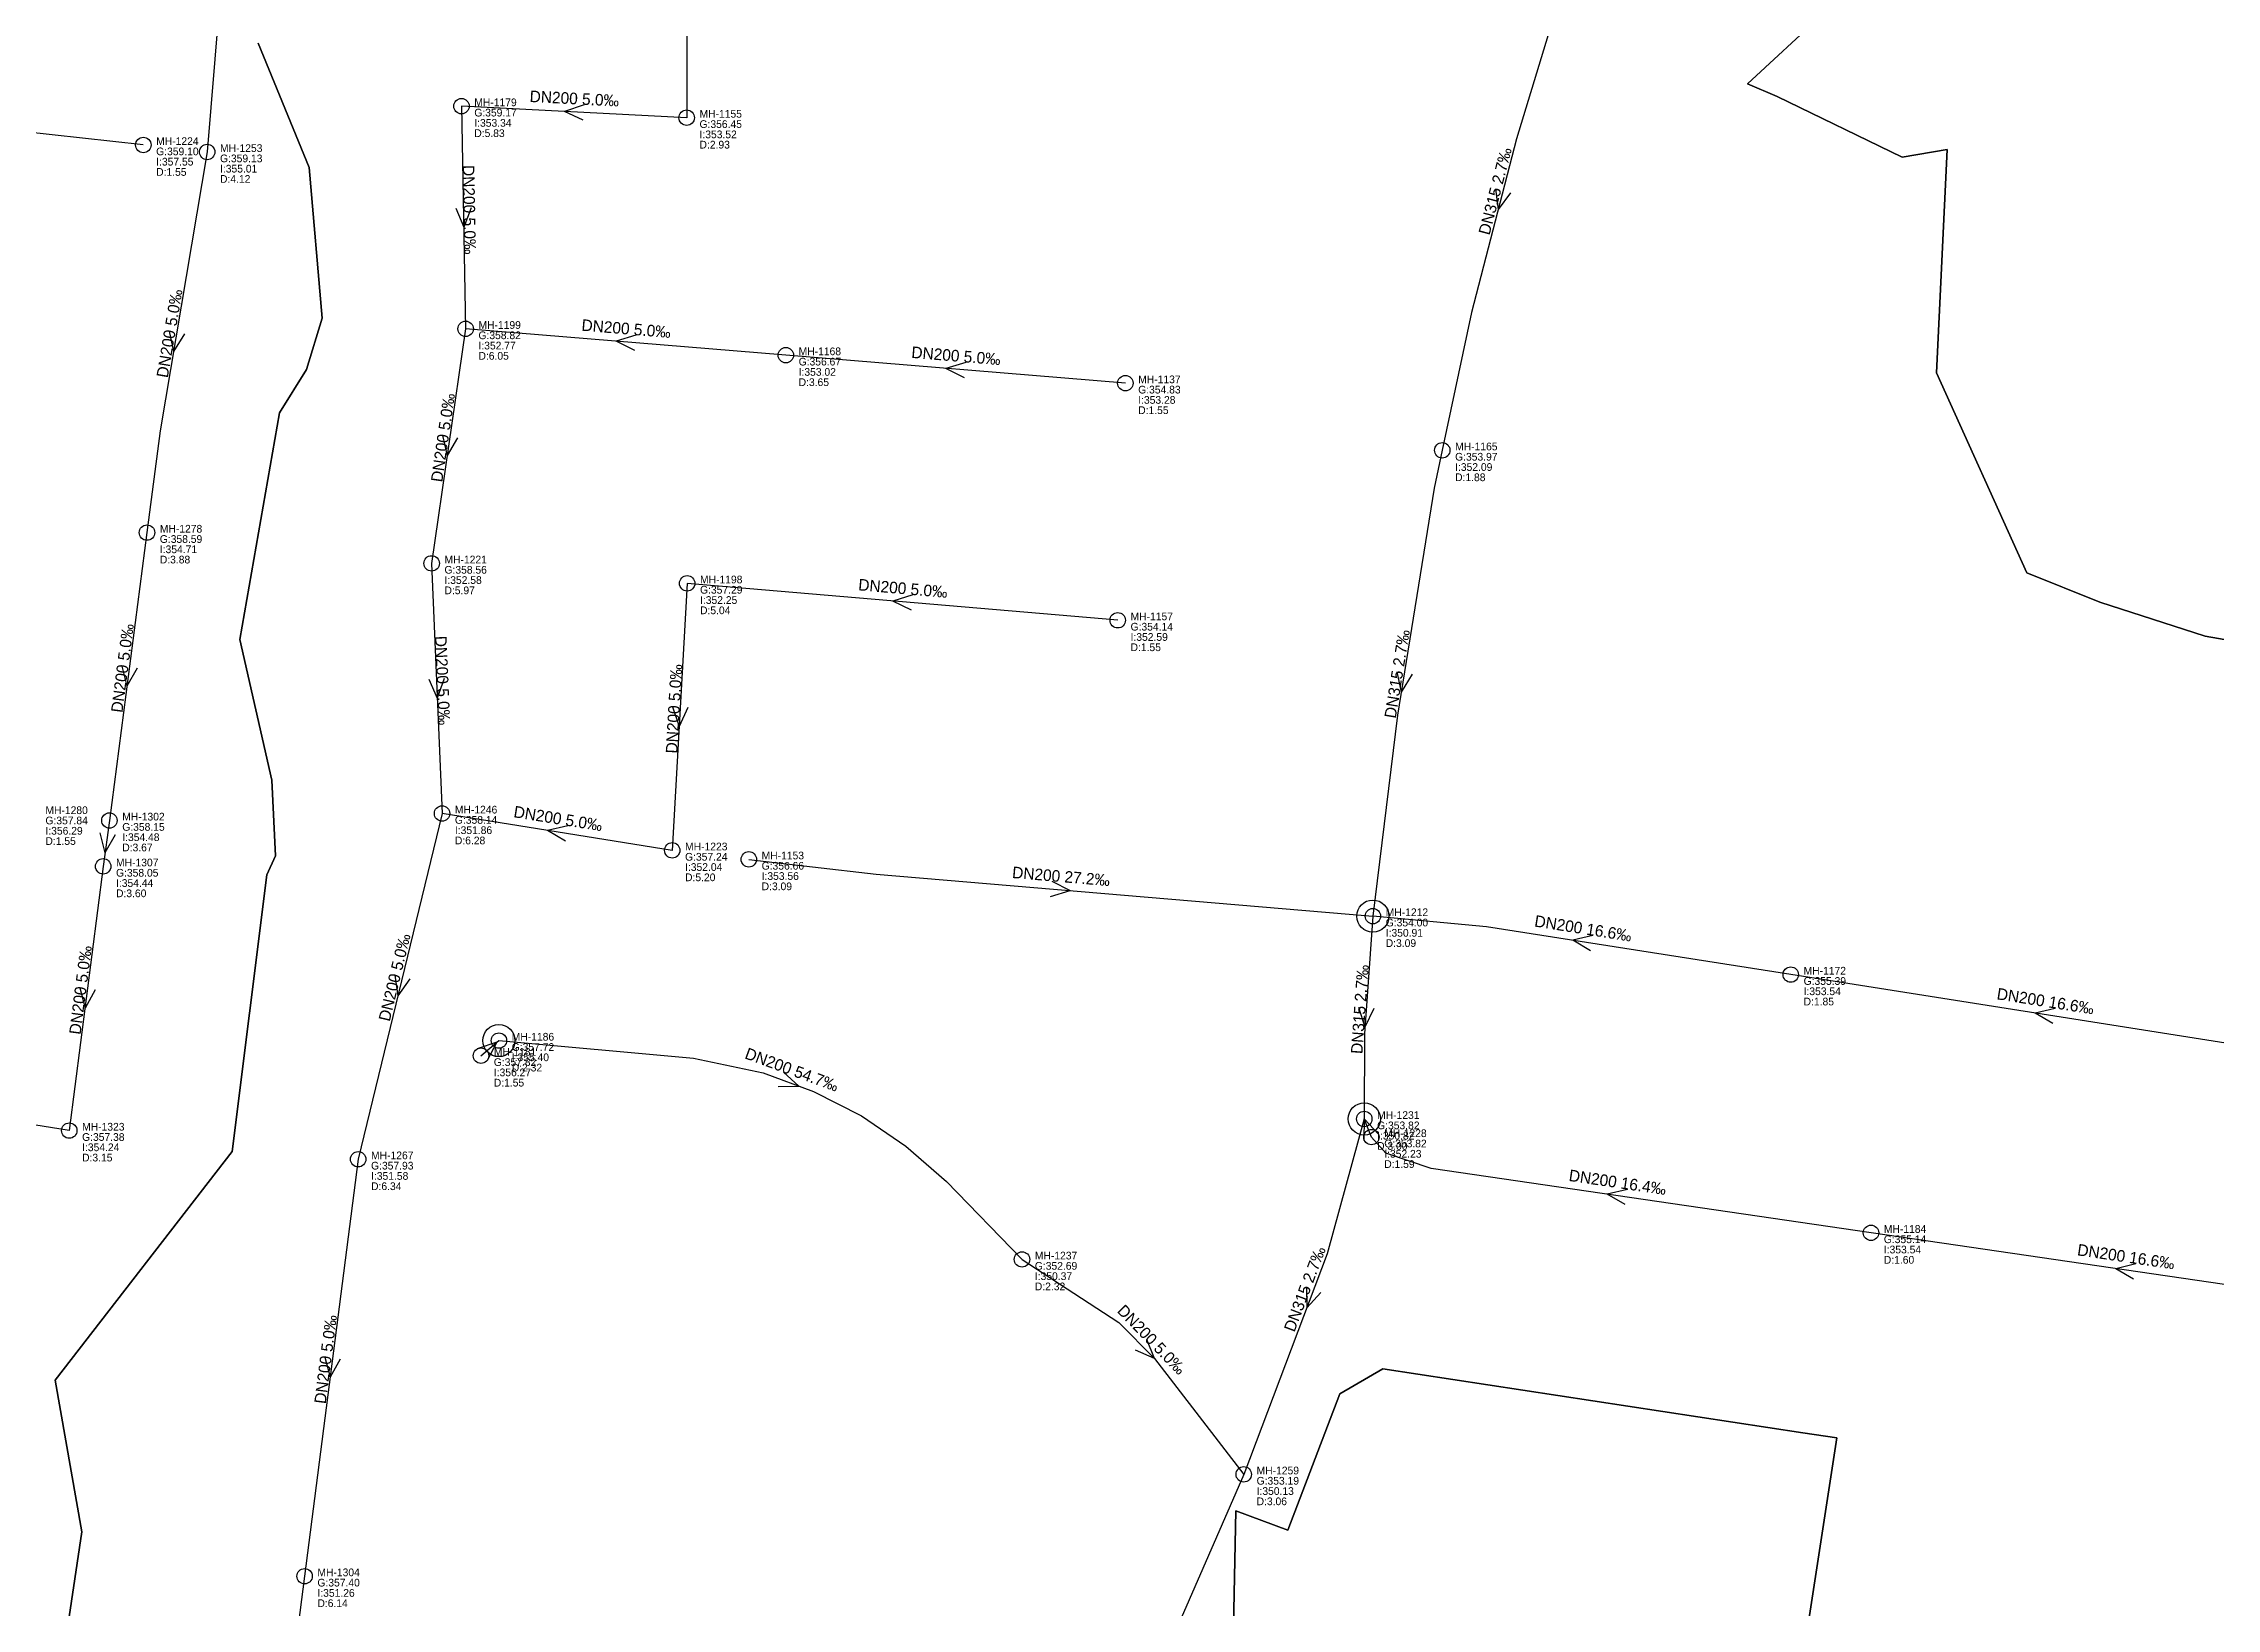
# Model space of a CAD drawing. Header units: metres. Extents: x 449148 to 451990, y 2566737 to 2570847.
# Drawn here: x 450435.2 to 450773.5, y 2567725.2 to 2567968.8 of the extents above; entities that cross this region are included whole.
import ezdxf
from ezdxf.enums import TextEntityAlignment as Align

# ---------------------------------------------------------------- set-up
doc = ezdxf.new("R2010")
doc.units = ezdxf.units.M
for name, color, linetype in [('SEW-CATCHMENT', 4, 'Continuous'), ('SEW-DROP', 6, 'Continuous'), ('SEW-LABEL', 2, 'Continuous'), ('SEW-MH', 7, 'Continuous'), ('SEW-MH-LABEL', 8, 'Continuous'), ('SEW-PIPE-DN200', 3, 'Continuous'), ('SEW-PIPE-DN315', 5, 'Continuous')]:
    doc.layers.add(name, color=color, linetype=linetype)

msp = doc.modelspace()

# ---------------------------------------------------------------- linework, layer by layer
at = {"layer": 'SEW-CATCHMENT'}
for points in [[(450780.04, 2568084.91), (450755.23, 2568081.74), (450752.42, 2568076.49), (450743.96, 2568055.19), (450734.89, 2568023.08), (450733.7, 2567997.82), (450712.17, 2567973.33), (450700.47, 2567962.57), (450705.12, 2567960.59), (450724.57, 2567951.16), (450731.56, 2567952.35), (450729.92, 2567917.57), (450743.97, 2567886.43), (450755.33, 2567881.86), (450771.76, 2567876.55), (450812.3, 2567869.46)], [(450812.3, 2567869.46), (450771.76, 2567876.55), (450755.33, 2567881.86), (450743.97, 2567886.43), (450729.92, 2567917.57), (450731.56, 2567952.35), (450724.57, 2567951.16), (450705.12, 2567960.59), (450700.47, 2567962.57), (450712.17, 2567973.33), (450733.7, 2567997.82), (450734.89, 2568023.08), (450743.96, 2568055.19), (450752.42, 2568076.49), (450755.23, 2568081.74), (450780.04, 2568084.91)], [(450438.49, 2567719), (450441.23, 2567737.11), (450437.03, 2567760.72), (450464.61, 2567796.33), (450470.03, 2567839.41), (450471.35, 2567842.36), (450470.8, 2567854.17), (450465.8, 2567876.03), (450471.98, 2567911.35), (450476.2, 2567918.07), (450478.64, 2567926.08), (450476.61, 2567949.52), (450468.67, 2567968.87)], [(450468.67, 2567968.87), (450476.61, 2567949.52), (450478.64, 2567926.08), (450476.2, 2567918.07), (450471.98, 2567911.35), (450465.8, 2567876.03), (450470.8, 2567854.17), (450471.35, 2567842.36), (450470.03, 2567839.41), (450464.61, 2567796.33), (450437.03, 2567760.72), (450441.23, 2567737.11), (450438.49, 2567719)], [(450709.85, 2567722.07), (450714.38, 2567751.73), (450709.1, 2567752.54), (450643.73, 2567762.52), (450637.02, 2567758.6), (450628.96, 2567737.36), (450620.85, 2567740.38), (450620.33, 2567714.59)], [(450620.33, 2567714.59), (450620.85, 2567740.38), (450628.96, 2567737.36), (450637.02, 2567758.6), (450643.73, 2567762.52), (450709.1, 2567752.54), (450714.38, 2567751.73), (450709.85, 2567722.07)]]:
    msp.add_lwpolyline(points, dxfattribs=at)
at = {"layer": 'SEW-DROP'}
for centre in [(450642.18, 2567832.98), (450642.18, 2567832.98), (450506.13, 2567813.6), (450640.84, 2567801.4)]:
    msp.add_circle(centre, 2.5, dxfattribs=at)
at = {"layer": 'SEW-LABEL'}
for p, q in [((450519.39, 2567959.31), (450516.33, 2567958.26)), ((450519.26, 2567956.91), (450516.33, 2567958.26)), ((450661.29, 2567946.19), (450661.7, 2567942.98)), ((450499.4, 2567943.22), (450500.65, 2567940.24)), ((450501.8, 2567943.27), (450500.65, 2567940.24)), ((450663.62, 2567945.59), (450661.7, 2567942.98)), ((450454.81, 2567924.04), (450455.49, 2567920.88)), ((450457.18, 2567923.64), (450455.49, 2567920.88)), ((450527.46, 2567923.43), (450524.38, 2567922.48)), ((450527.27, 2567921.04), (450524.38, 2567922.48)), ((450578.81, 2567919.2), (450575.72, 2567918.25)), ((450578.62, 2567916.81), (450575.72, 2567918.25)), ((450497.33, 2567907.81), (450498.09, 2567904.67)), ((450499.71, 2567907.47), (450498.09, 2567904.67)), ((450570.55, 2567882.98), (450567.46, 2567882.04)), ((450570.34, 2567880.59), (450567.46, 2567882.04)), ((450447.43, 2567871.92), (450448.23, 2567868.79)), ((450449.81, 2567871.61), (450448.23, 2567868.79)), ((450495.21, 2567869.88), (450496.53, 2567866.93)), ((450497.61, 2567869.98), (450496.53, 2567866.93)), ((450645.9, 2567871.02), (450646.6, 2567867.87)), ((450648.27, 2567870.64), (450646.6, 2567867.87)), ((450533.16, 2567865.57), (450534.19, 2567862.51)), ((450535.56, 2567865.44), (450534.19, 2567862.51)), ((450444.02, 2567845.94), (450444.81, 2567842.81)), ((450446.4, 2567845.62), (450444.81, 2567842.81)), ((450516.87, 2567847.04), (450513.71, 2567846.33)), ((450516.49, 2567844.67), (450513.71, 2567846.33)), ((450592.18, 2567838.4), (450595.07, 2567836.95)), ((450591.98, 2567836.01), (450595.07, 2567836.95)), ((450676.44, 2567829.94), (450673.29, 2567829.22)), ((450676.07, 2567827.57), (450673.29, 2567829.22)), ((450440.89, 2567821.8), (450441.7, 2567818.67)), ((450443.27, 2567821.49), (450441.7, 2567818.67)), ((450489.94, 2567823.78), (450490.4, 2567820.59)), ((450492.27, 2567823.22), (450490.4, 2567820.59)), ((450639.95, 2567818.79), (450640.93, 2567815.71)), ((450642.34, 2567818.62), (450640.93, 2567815.71)), ((450748.41, 2567818.61), (450745.26, 2567817.89)), ((450748.04, 2567816.24), (450745.26, 2567817.89)), ((450502.81, 2567812.37), (450505.88, 2567813.39)), ((450504.36, 2567810.54), (450505.88, 2567813.39)), ((450550.43, 2567808.68), (450552.83, 2567806.52)), ((450549.6, 2567806.43), (450552.83, 2567806.52)), ((450640.83, 2567798.16), (450640.85, 2567801.39)), ((450643.06, 2567799.03), (450640.85, 2567801.39)), ((450681.8, 2567790.43), (450678.65, 2567789.68)), ((450681.45, 2567788.06), (450678.65, 2567789.68)), ((450760.95, 2567778.85), (450757.81, 2567778.09)), ((450760.6, 2567776.47), (450757.81, 2567778.09)), ((450631.83, 2567775.25), (450631.89, 2567772.02)), ((450634.08, 2567774.4), (450631.89, 2567772.02)), ((450606.92, 2567767.13), (450608.15, 2567764.15)), ((450479.05, 2567764.31), (450479.86, 2567761.18)), ((450481.44, 2567764.01), (450479.86, 2567761.18)), ((450605.2, 2567765.46), (450608.15, 2567764.15))]:
    msp.add_line(p, q, dxfattribs=at)
at = {"layer": 'SEW-MH'}
for centre in [(450500.3, 2567959.08), (450535.36, 2567957.29), (450450.78, 2567953.04), (450460.72, 2567951.95), (450500.95, 2567924.41), (450550.79, 2567920.31), (450603.65, 2567915.95), (450652.98, 2567905.5), (450451.35, 2567892.69), (450495.66, 2567887.9), (450535.44, 2567884.79), (450602.46, 2567879.04), (450445.5, 2567847.87), (450497.28, 2567848.96), (450444.53, 2567840.73), (450533.11, 2567843.22), (450545.03, 2567841.82), (450642.18, 2567832.98), (450707.23, 2567823.88), (450506.13, 2567813.6), (450503.34, 2567811.25), (450439.25, 2567799.59), (450640.84, 2567801.4), (450641.95, 2567798.58), (450484.23, 2567795.13), (450719.72, 2567783.67), (450587.56, 2567779.53), (450622.08, 2567746.07), (450475.88, 2567730.21)]:
    msp.add_circle(centre, 1.2, dxfattribs=at)
at = {"layer": 'SEW-PIPE-DN200'}
for points in [[(450466.01, 2568018.83), (450466.05, 2568016.65), (450460.72, 2567951.95)], [(450535.44, 2568002.81), (450535.36, 2567957.29)], [(450450.78, 2567953.04), (450384.6, 2567960.31)], [(450500.3, 2567959.08), (450500.95, 2567924.41)], [(450535.36, 2567957.29), (450500.3, 2567959.08)], [(450460.72, 2567951.95), (450453.42, 2567908.55), (450451.35, 2567892.69)], [(450500.95, 2567924.41), (450495.66, 2567887.9)], [(450550.79, 2567920.31), (450500.95, 2567924.41)], [(450603.65, 2567915.95), (450550.79, 2567920.31)], [(450451.35, 2567892.69), (450445.5, 2567847.87)], [(450495.66, 2567887.9), (450497.28, 2567848.96)], [(450535.44, 2567884.79), (450533.11, 2567843.22)], [(450602.46, 2567879.04), (450535.44, 2567884.79)], [(450497.28, 2567848.96), (450484.23, 2567795.13)], [(450533.11, 2567843.22), (450497.28, 2567848.96)], [(450445.5, 2567847.87), (450444.53, 2567840.73)], [(450545.03, 2567841.82), (450564.86, 2567839.5), (450642.18, 2567832.98)], [(450444.53, 2567840.73), (450439.25, 2567799.59)], [(450707.23, 2567823.88), (450659.89, 2567831.33), (450642.18, 2567832.98)], [(450786.27, 2567811.51), (450779.91, 2567812.44), (450707.23, 2567823.88)], [(450503.34, 2567811.25), (450506.13, 2567813.6), (450506.13, 2567813.6)], [(450506.13, 2567813.6), (450536.43, 2567810.88), (450547.25, 2567808.57), (450555.11, 2567805.69), (450562.56, 2567801.87), (450569.49, 2567797.17), (450575.8, 2567791.67), (450587.56, 2567779.53)], [(450439.25, 2567799.59), (450393.91, 2567806.85)], [(450641.95, 2567798.58), (450641.95, 2567798.58), (450640.84, 2567801.4)], [(450719.72, 2567783.67), (450651.24, 2567793.69), (450644.21, 2567796.08), (450641.95, 2567798.58)], [(450484.23, 2567795.13), (450475.88, 2567730.21)], [(450798.87, 2567772.09), (450719.72, 2567783.67)], [(450587.56, 2567779.53), (450587.56, 2567779.53), (450602.64, 2567769.69), (450608.19, 2567764.13), (450622.08, 2567746.07)], [(450475.88, 2567730.21), (450466.94, 2567660.79)]]:
    msp.add_lwpolyline(points, dxfattribs=at)
at = {"layer": 'SEW-PIPE-DN315'}
for points in [[(450673.28, 2567982.83), (450664.56, 2567954.01), (450657.54, 2567926.96), (450652.98, 2567905.5)], [(450652.98, 2567905.5), (450651.72, 2567899.61), (450646.03, 2567864.28), (450642.18, 2567832.98)], [(450642.18, 2567832.98), (450640.85, 2567814.66), (450640.84, 2567801.4)], [(450640.84, 2567801.4), (450635.07, 2567780.42), (450622.08, 2567746.07)], [(450622.08, 2567746.07), (450582.54, 2567655.4), (450582.16, 2567654.38)]]:
    msp.add_lwpolyline(points, dxfattribs=at)

# ---------------------------------------------------------------- texts
at = {"layer": 'SEW-LABEL'}
for s, rotation, p in [('DN200 5.0‰', 357.0737, (450517.83, 2567959.38)), ('DN200 5.0‰', -88.916, (450500.63, 2567942.94)), ('DN315 2.7‰', 75.4331, (450662.08, 2567945.64)), ('DN200 5.0‰', 80.4494, (450455.74, 2567923.56)), ('DN200 5.0‰', 355.2949, (450525.87, 2567923.56)), ('DN200 5.0‰', 355.2949, (450577.22, 2567919.33)), ('DN200 5.0‰', 81.7482, (450498.31, 2567907.35)), ('DN200 5.0‰', 355.1004, (450568.95, 2567883.12)), ('DN200 5.0‰', 82.5603, (450448.42, 2567871.48)), ('DN200 5.0‰', -87.6172, (450496.47, 2567869.63)), ('DN315 2.7‰', 80.8351, (450646.84, 2567870.55)), ('DN200 5.0‰', 86.7919, (450534.28, 2567865.21)), ('DN200 5.0‰', 350.9039, (450515.2, 2567847.29)), ('DN200 27.2‰', -4.8149, (450593.57, 2567838.28)), ('DN200 16.6‰', 351.0546, (450674.77, 2567830.19)), ('DN200 5.0‰', 82.6937, (450441.89, 2567821.36)), ('DN200 5.0‰', 76.3719, (450490.76, 2567823.24)), ('DN315 2.7‰', 85.8663, (450641.04, 2567818.41)), ('DN200 16.6‰', 351.0546, (450746.74, 2567818.86)), ('DN200 54.7‰', -20.1539, (450551.43, 2567808.24)), ('DN200 16.4‰', 351.6743, (450680.14, 2567790.66)), ('DN315 2.7‰', 69.2822, (450632.42, 2567774.62)), ('DN200 16.6‰', 351.6743, (450759.29, 2567779.08)), ('DN200 5.0‰', 82.668, (450480.05, 2567763.87)), ('DN200 5.0‰', -45.8519, (450607.1, 2567766.42))]:
    msp.add_text(s, height=1.8, rotation=rotation, dxfattribs=at).set_placement(p, align=Align.CENTER)
at = {"layer": 'SEW-MH-LABEL'}
for s, p in [('MH-1179', (450502.3, 2567959.08)), ('G:359.17', (450502.3, 2567957.48)), ('I:353.34', (450502.3, 2567955.88)), ('G:356.45', (450537.36, 2567955.69)), ('MH-1155', (450537.36, 2567957.29)), ('MH-1224', (450452.78, 2567953.04)), ('MH-1253', (450462.72, 2567951.95)), ('D:5.83', (450502.3, 2567954.28)), ('D:2.93', (450537.36, 2567952.49)), ('I:353.52', (450537.36, 2567954.09)), ('G:359.10', (450452.78, 2567951.44)), ('D:1.55', (450452.78, 2567948.24)), ('I:357.55', (450452.78, 2567949.84)), ('G:359.13', (450462.72, 2567950.35)), ('I:355.01', (450462.72, 2567948.75)), ('D:4.12', (450462.72, 2567947.15)), ('G:358.82', (450502.95, 2567922.81)), ('MH-1199', (450502.95, 2567924.41)), ('I:352.77', (450502.95, 2567921.21)), ('D:6.05', (450502.95, 2567919.61)), ('G:356.67', (450552.79, 2567918.71)), ('MH-1168', (450552.79, 2567920.31)), ('D:3.65', (450552.79, 2567915.51)), ('I:353.02', (450552.79, 2567917.11)), ('G:354.83', (450605.65, 2567914.35)), ('MH-1137', (450605.65, 2567915.95)), ('D:1.55', (450605.65, 2567911.15)), ('I:353.28', (450605.65, 2567912.75)), ('MH-1165', (450654.98, 2567905.5)), ('G:353.97', (450654.98, 2567903.9)), ('I:352.09', (450654.98, 2567902.3)), ('D:1.88', (450654.98, 2567900.7)), ('G:358.59', (450453.35, 2567891.09)), ('MH-1278', (450453.35, 2567892.69)), ('D:3.88', (450453.35, 2567887.89)), ('I:354.71', (450453.35, 2567889.49)), ('MH-1221', (450497.66, 2567887.9)), ('G:358.56', (450497.66, 2567886.3)), ('I:352.58', (450497.66, 2567884.7)), ('MH-1198', (450537.44, 2567884.79)), ('D:5.97', (450497.66, 2567883.1)), ('G:357.29', (450537.44, 2567883.19)), ('I:352.25', (450537.44, 2567881.59)), ('D:5.04', (450537.44, 2567879.99)), ('G:354.14', (450604.46, 2567877.44)), ('MH-1157', (450604.46, 2567879.04)), ('D:1.55', (450604.46, 2567874.24)), ('I:352.59', (450604.46, 2567875.84)), ('G:357.84', (450435.54, 2567847.27)), ('MH-1280', (450435.54, 2567848.87)), ('MH-1302', (450447.5, 2567847.87)), ('G:358.14', (450499.28, 2567847.36)), ('MH-1246', (450499.28, 2567848.96)), ('D:1.55', (450435.54, 2567844.07)), ('I:356.29', (450435.54, 2567845.67)), ('G:358.15', (450447.5, 2567846.27)), ('I:354.48', (450447.5, 2567844.67)), ('D:6.28', (450499.28, 2567844.16)), ('I:351.86', (450499.28, 2567845.76)), ('MH-1307', (450446.53, 2567840.73)), ('D:3.67', (450447.5, 2567843.07)), ('G:357.24', (450535.11, 2567841.62)), ('MH-1223', (450535.11, 2567843.22)), ('I:352.04', (450535.11, 2567840.02)), ('G:356.66', (450547.03, 2567840.22)), ('MH-1153', (450547.03, 2567841.82)), ('G:358.05', (450446.53, 2567839.13)), ('I:354.44', (450446.53, 2567837.53)), ('D:5.20', (450535.11, 2567838.42)), ('D:3.09', (450547.03, 2567837.02)), ('I:353.56', (450547.03, 2567838.62)), ('D:3.60', (450446.53, 2567835.93)), ('G:354.00', (450644.18, 2567831.38)), ('MH-1212', (450644.18, 2567832.98)), ('I:350.91', (450644.18, 2567829.78)), ('D:3.09', (450644.18, 2567828.18)), ('MH-1172', (450709.23, 2567823.88)), ('G:355.39', (450709.23, 2567822.28)), ('I:353.54', (450709.23, 2567820.68)), ('D:1.85', (450709.23, 2567819.08)), ('MH-1186', (450508.13, 2567813.6)), ('G:357.82', (450505.34, 2567809.65)), ('MH-1181', (450505.34, 2567811.25)), ('G:357.72', (450508.13, 2567812)), ('I:355.40', (450508.13, 2567810.4)), ('D:1.55', (450505.34, 2567806.45)), ('I:356.27', (450505.34, 2567808.05)), ('D:2.32', (450508.13, 2567808.8)), ('MH-1323', (450441.25, 2567799.59)), ('G:353.82', (450642.84, 2567799.8)), ('MH-1231', (450642.84, 2567801.4)), ('G:357.38', (450441.25, 2567797.99)), ('I:354.24', (450441.25, 2567796.39)), ('D:3.00', (450642.84, 2567796.6)), ('I:350.82', (450642.84, 2567798.2)), ('G:353.82', (450643.95, 2567796.98)), ('MH-1228', (450643.95, 2567798.58)), ('D:3.15', (450441.25, 2567794.79)), ('G:357.93', (450486.23, 2567793.53)), ('MH-1267', (450486.23, 2567795.13)), ('D:1.59', (450643.95, 2567793.78)), ('I:352.23', (450643.95, 2567795.38)), ('D:6.34', (450486.23, 2567790.33)), ('I:351.58', (450486.23, 2567791.93)), ('MH-1184', (450721.72, 2567783.67)), ('MH-1237', (450589.56, 2567779.53)), ('G:355.14', (450721.72, 2567782.07)), ('I:353.54', (450721.72, 2567780.47)), ('G:352.69', (450589.56, 2567777.93)), ('I:350.37', (450589.56, 2567776.33)), ('D:1.60', (450721.72, 2567778.87)), ('D:2.32', (450589.56, 2567774.73)), ('MH-1259', (450624.08, 2567746.07)), ('G:353.19', (450624.08, 2567744.47)), ('I:350.13', (450624.08, 2567742.87)), ('D:3.06', (450624.08, 2567741.27)), ('G:357.40', (450477.88, 2567728.61)), ('MH-1304', (450477.88, 2567730.21)), ('D:6.14', (450477.88, 2567725.41)), ('I:351.26', (450477.88, 2567727.01))]:
    msp.add_text(s, height=1.2, dxfattribs=at).set_placement(p)

doc.saveas('drawing.dxf')
